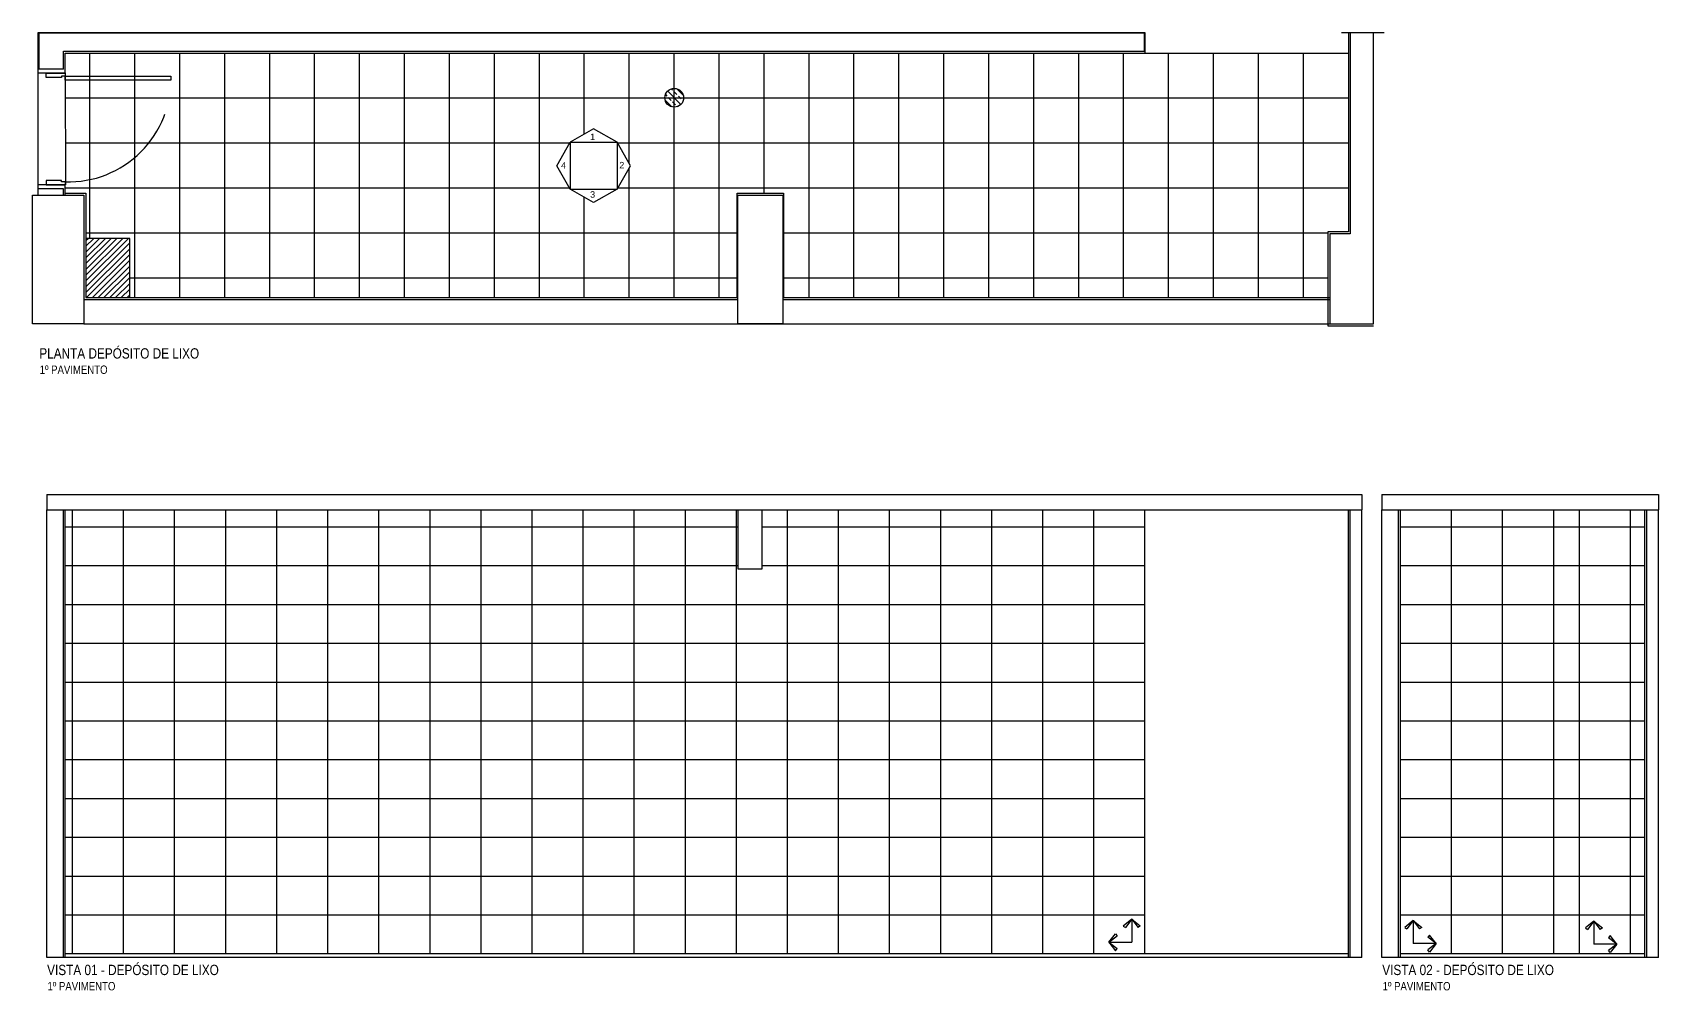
# Model space of a CAD drawing. Header units: metres. Extents: x 3 to 168, y -142 to 28.
# Drawn here: x 14.81 to 27.44, y -141.84 to -134.4 of the extents above; entities that cross this region are included whole.
import ezdxf

# ---------------------------------------------------------------- set-up
doc = ezdxf.new("R2010")
doc.units = ezdxf.units.M
doc.linetypes.add('DASHEDX2', pattern=[1.5, 1, -0.5])
for name, color, linetype in [('ARQ-ALV ACAB', 4, 'Continuous'), ('ARQ-ALV OSSO', 5, 'Continuous'), ('ARQ-AUX2', 2, 'Continuous'), ('ARQ-CAX @ 1', 1, 'Continuous'), ('ARQ-CERÂMICA', 7, 'Continuous'), ('ARQ-ENCH', 1, 'Continuous'), ('ARQ-PRJ', 7, 'DASHEDX2'), ('ARQ-SIM', 1, 'Continuous'), ('ARQ-TXT', 2, 'Continuous')]:
    doc.layers.add(name, color=color, linetype=linetype)
doc.styles.add('Adesa', font='ARIALN.TTF')
doc.styles.add('Arial', font='arial.ttf')

# ---------------------------------------------------------------- blocks, each defined once
blk = doc.blocks.new('*U583')
for points in [[(-0.845, -0.1), (-0.82, -0.1), (-0.82, -0.07), (-0.81, -0.07), (-0.81, 0.05), (-0.845, 0.05), (-0.845, -0.1)], [(0.025, -0.1), (0, -0.1), (0, -0.07), (-0.01, -0.07), (-0.01, 0.05), (0.025, 0.05), (0.025, -0.1)], [(0, -0.1), (0, -0.92), (-0.03, -0.92), (-0.03, -0.1)]]:
    blk.add_lwpolyline(points, close=True)
at = {"layer": 'ARQ-PRJ'}
blk.add_arc((-0.024, -0.124), 0.797, 178.2599, 271.7013, dxfattribs=at)
blk = doc.blocks.new('VISTA')
at = {"layer": 'ARQ-SIM'}
blk.add_lwpolyline([(-0.00525, -0.00909), (-0.00525, 0.00909), (0, 0)], close=True, dxfattribs=at)
at = {"layer": 'ARQ-SIM', "color": 5, "style": 'Adesa'}
blk.add_attdef('4', (-0.0019, -0.00135), '', height=0.0025, rotation=90, dxfattribs=at)
blk = doc.blocks.new('PL RALO')
at = {"layer": 'ARQ-AUX2'}
h = blk.add_hatch(dxfattribs=at)
h.set_pattern_fill('BRASS', color=8, scale=0.01, angle=315)
h.set_pattern_definition([(315, (-278.116365, 1040.018154), (0.0449012806, 0.0449012806), []), (315, (-278.093914, 1040.040605), (0.0449012806, 0.0449012806), [0.03175, -0.015875])])
edge = h.paths.add_edge_path()
edge.add_arc((0, 0), 0.0729, 270, 630)
blk.add_circle((0, 0), 0.0729, dxfattribs=at)
blk = doc.blocks.new('Seta para pag.piso')
for p, q in [((0, 0.1126), (-0.0418, 0.0796)), ((0, 0.1126), (-0.0312, 0.0715)), ((0, 0.1126), (0, 0)), ((0, 0.1126), (0.0418, 0.0795)), ((0, 0.1126), (0.0312, 0.0715)), ((-0.1126, 0), (-0.0795, 0.0418)), ((-0.1126, 0), (-0.0715, 0.0312)), ((-0.1126, 0), (0, 0)), ((-0.1126, 0), (-0.0796, -0.0418)), ((-0.1126, 0), (-0.0715, -0.0312)), ((-0.0795, 0.0418), (-0.0715, 0.0312)), ((-0.0418, 0.0796), (-0.0312, 0.0715)), ((0.0418, 0.0795), (0.0312, 0.0715)), ((-0.0796, -0.0418), (-0.0715, -0.0312))]:
    blk.add_line(p, q)
blk = doc.blocks.new('AREAS MOLHADAS')
at = {"layer": 'ARQ-CERÂMICA'}
h = blk.add_hatch(dxfattribs=at)
h.set_pattern_fill('NET', color=256, scale=0.11)
h.set_pattern_definition([(0, (25.03226, -134.5574), (0, 0.34925), []), (90, (25.03226, -134.5574), (-0.34925, 2e-17), [])])
h.paths.add_polyline_path([(20.2823, -135.6474), (20.6423, -135.6474), (20.6423, -136.4574), (24.8723, -136.4574), (24.8723, -135.9475), (25.0323, -135.9475), (25.0323, -134.5574), (23.452, -134.5574), (15.0622, -134.5574), (15.0622, -134.7125), (15.0623, -135.5825), (15.0623, -135.6474), (15.2222, -135.6474), (15.2222, -135.9974), (15.5622, -135.9974), (15.5622, -136.4568), (20.2823, -136.4574)])
h.paths.add_polyline_path([(18.8804, -135.4324), (18.9854, -135.2505), (19.1673, -135.1455), (19.3491, -135.2505), (19.4541, -135.4324), (19.3491, -135.6142), (19.1673, -135.7192), (18.9854, -135.6142)], flags=16)
h.paths.add_polyline_path([(19.1277, -135.246), (19.1916, -135.246), (19.1916, -135.1707), (19.1277, -135.1707)], flags=8)
h.paths.add_polyline_path([(18.9019, -135.4678), (18.9657, -135.4678), (18.9657, -135.3928), (18.9019, -135.3928)], flags=8)
h.paths.add_polyline_path([(19.3543, -135.4655), (19.4183, -135.4655), (19.4183, -135.3902), (19.3543, -135.3902)], flags=8)
h.paths.add_polyline_path([(19.1275, -135.6949), (19.1918, -135.6949), (19.1918, -135.6183), (19.1275, -135.6183)], flags=8)
h = blk.add_hatch(dxfattribs=at)
h.set_pattern_fill('LINE', color=256, scale=0.095)
h.set_pattern_definition([(0, (23.452, -141.55738), (0, 0.301625), [])])
h.paths.add_polyline_path([(23.452, -138.1074), (20.4773, -138.1074), (20.4773, -138.5674), (20.2873, -138.5674), (20.2873, -138.1074), (15.0622, -138.1074), (15.0622, -141.5574), (23.452, -141.5574)])
h = blk.add_hatch(dxfattribs=at)
h.set_pattern_fill('LINE', color=256, scale=0.125, angle=90)
h.set_pattern_definition([(90, (23.452, -141.55738), (-0.396875, 2e-17), [])])
h.paths.add_polyline_path([(23.452, -138.1074), (20.4773, -138.1074), (20.4773, -138.5674), (20.2873, -138.5674), (20.2873, -138.1074), (15.0622, -138.1074), (15.0622, -141.5574), (23.452, -141.5574)])
h = blk.add_hatch(dxfattribs=at)
h.set_pattern_fill('LINE', color=256, scale=0.095)
h.set_pattern_definition([(0, (25.43712, -141.55738), (0, 0.301625), [])])
h.paths.add_polyline_path([(25.4371, -141.5574), (26.8271, -141.5574), (26.8271, -138.1074), (25.4371, -138.1074)])
h.paths.add_polyline_path([(26.8271, -141.5574), (27.3371, -141.5574), (27.3371, -138.1074), (26.8271, -138.1074)])
h = blk.add_hatch(dxfattribs=at)
h.set_pattern_fill('LINE', color=256, scale=0.125, angle=90)
h.set_pattern_definition([(90, (25.43712, -141.55738), (-0.396875, 2e-17), [])])
h.paths.add_polyline_path([(26.8271, -138.1074), (25.4371, -138.1074), (25.4371, -141.5574), (26.8271, -141.5574)])
h = blk.add_hatch(dxfattribs=at)
h.set_pattern_fill('LINE', color=256, scale=0.125, angle=90)
h.set_pattern_definition([(90, (26.82712, -141.55738), (-0.396875, 2e-17), [])])
h.paths.add_polyline_path([(26.8271, -141.5574), (27.3371, -141.5574), (27.3371, -138.1074), (26.8271, -138.1074)])
at = {"layer": 'ARQ-ENCH'}
h = blk.add_hatch(dxfattribs=at)
h.set_pattern_fill('ANSI31', color=256, scale=0.01)
h.set_pattern_definition([(45, (20.447264, -133.662477), (-0.02245064, 0.02245064), [])])
h.paths.add_polyline_path([(15.5622, -135.9974), (15.2222, -135.9974), (15.2222, -136.4574), (15.5622, -136.4574)])
at = {"layer": 'ARQ-ALV ACAB'}
for p, q in [((15.0622, -141.5874, 0), (15.0622, -138.1074)), ((25.0323, -141.5874), (25.0323, -138.1074, 0)), ((25.4371, -141.5874, 0), (25.4371, -138.1074)), ((27.3371, -141.5874), (27.3371, -138.1074, 0)), ((25.0323, -141.5574), (15.0622, -141.5574, 0)), ((27.3371, -141.5574), (25.4371, -141.5574, 0))]:
    blk.add_line(p, q, dxfattribs=at)
at = {"layer": 'ARQ-ALV ACAB', "elevation": 0}
for points in [[(14.8522, -134.7125), (14.8522, -134.3974), (23.452, -134.3974)], [(23.452, -134.3974), (23.452, -134.5574)], [(15.0622, -134.7125), (15.0622, -134.5574), (23.452, -134.5574)], [(15.0622, -134.7125), (14.8522, -134.7125)], [(14.8522, -135.6624), (14.8522, -135.5825)], [(15.0622, -135.5825), (14.8522, -135.5825)], [(15.0622, -135.6624), (15.0622, -135.5825)], [(15.0622, -135.6474), (15.2222, -135.6474), (15.2222, -136.4568)], [(15.2222, -136.4568), (20.2873, -136.4574)], [(20.6423, -136.4574), (24.8872, -136.4574)]]:
    blk.add_lwpolyline(points, dxfattribs=at)
at = {"layer": 'ARQ-ALV ACAB'}
for points in [[(25.0323, -134.3974), (25.0323, -135.9475), (24.8723, -135.9475), (24.8723, -136.6775), (25.228, -136.6775)], [(20.2823, -136.4574), (20.2823, -135.6474), (20.6423, -135.6474), (20.6423, -136.4574)]]:
    blk.add_lwpolyline(points, dxfattribs=at)
at = {"layer": 'ARQ-ALV OSSO'}
for p, q in [((14.9173, -141.5874, 0), (14.9173, -138.1074)), ((15.0473, -141.5874, 0), (15.0473, -138.1074)), ((25.0473, -141.5874), (25.0473, -138.1074, 0)), ((25.1373, -141.5874), (25.1373, -138.1074, 0)), ((25.2922, -141.5874, 0), (25.2922, -138.1074)), ((25.4221, -141.5874, 0), (25.4221, -138.1074)), ((27.3521, -141.5874), (27.3521, -138.1074, 0)), ((27.4421, -141.5874), (27.4421, -138.1074, 0)), ((25.1373, -141.5874), (14.9173, -141.5874, 0)), ((27.4421, -141.5874), (25.2922, -141.5874, 0))]:
    blk.add_line(p, q, dxfattribs=at)
at = {"layer": 'ARQ-ALV OSSO', "elevation": 0}
for points in [[(15.0472, -134.6825), (15.0472, -134.5424), (23.447, -134.5424), (23.447, -134.4024), (14.8572, -134.4024), (14.8572, -134.6825)], [(15.0472, -134.6825), (14.8572, -134.6825)], [(15.0472, -135.6125), (14.8572, -135.6125)], [(15.0472, -135.6624), (15.0472, -135.6125)], [(15.2072, -136.4724), (20.2873, -136.4718)], [(15.2072, -136.4724), (20.2873, -136.4724)], [(20.6373, -136.4724), (24.8872, -136.4719)], [(20.6373, -136.4724), (24.8872, -136.4719)], [(15.2072, -136.6625), (24.8873, -136.6625)], [(15.2072, -136.6625), (24.8873, -136.6625)]]:
    blk.add_lwpolyline(points, dxfattribs=at)
at = {"layer": 'ARQ-AUX2'}
for p, q in [((14.9173, -137.9874), (25.1373, -137.9874, 0)), ((25.2922, -137.9874), (27.4421, -137.9874, 0)), ((14.9173, -138.1074), (25.1373, -138.1074, 0)), ((23.452, -141.5574), (23.452, -138.1074)), ((25.2922, -138.1074), (27.4421, -138.1074, 0)), ((26.8271, -141.5574), (26.8271, -138.1074))]:
    blk.add_line(p, q, dxfattribs=at)
for points in [[(25.0473, -134.3974), (25.0473, -135.9625), (24.8873, -135.9625), (24.8873, -136.6625), (25.228, -136.6625)], [(25.228, -136.6625), (25.228, -134.3974)], [(14.9173, -137.9874), (14.9173, -138.1074)], [(25.2922, -137.9874), (25.2922, -138.1074)], [(20.2873, -138.1074), (20.2873, -138.5674), (20.4773, -138.5674), (20.4773, -138.1074)]]:
    blk.add_lwpolyline(points, dxfattribs=at)
at = {"layer": 'ARQ-AUX2', "elevation": 0}
for points in [[(14.8522, -135.5825), (14.8522, -134.7125)], [(15.0622, -134.7109), (15.0623, -135.5825)], [(25.1373, -137.9874), (25.1373, -138.1074)], [(27.4421, -137.9874), (27.4421, -138.1074)]]:
    blk.add_lwpolyline(points, dxfattribs=at)
blk.add_lwpolyline([(14.8073, -135.6625), (15.2072, -135.6625), (15.2072, -136.6625), (14.8073, -136.6625)], close=True, dxfattribs=at)
at = {"layer": 'ARQ-AUX2'}
blk.add_lwpolyline([(20.2873, -135.6625), (20.6373, -135.6625), (20.6373, -136.6625), (20.2873, -136.6625)], close=True, dxfattribs=at)
at = {"layer": 'ARQ-CERÂMICA', "elevation": 0}
for points in [[(24.9783, -134.3974), (25.3105, -134.3974)], [(23.452, -134.5574), (25.0323, -134.5574)]]:
    blk.add_lwpolyline(points, dxfattribs=at)
at = {"layer": 'ARQ-ENCH', "elevation": 0}
blk.add_lwpolyline([(15.5622, -135.9974), (15.2222, -135.9974), (15.2222, -136.4574), (15.5622, -136.4574)], close=True, dxfattribs=at)
at = {"layer": 'ARQ-CAX @ 1', "rotation": 90.00471562294689}
blk.add_blockref('*U583', (14.9622, -134.7375, 0), dxfattribs=at)
at = {"layer": 'ARQ-CERÂMICA'}
blk.add_blockref('PL RALO', (19.7942, -134.9046), dxfattribs=at)
at = {"layer": 'ARQ-CERÂMICA', "yscale": 1.58230973583663, "zscale": 1.58230973583663}
for p, xscale, rotation in [((23.3491, -141.4682), -1.58230973583663, 90), ((25.5362, -141.4787), 1.58230973583663, 270), ((26.9399, -141.4824), 1.58230973583663, 270)]:
    blk.add_blockref('Seta para pag.piso', p, dxfattribs=dict(at, xscale=xscale, rotation=rotation))
at = {"layer": 'ARQ-SIM', "ltscale": 0.03}
ref = blk.add_blockref('VISTA', (19.1673, -135.1455), dxfattribs=dict(at, xscale=-20.00000000011565, yscale=20.00000000011565, zscale=20.00000000011565, rotation=270))
ref.add_attrib('4', '1', (19.1402, -135.2335), dxfattribs={"color": 3, "height": 0.05, "style": 'Arial'})
ref = blk.add_blockref('VISTA', (18.8804, -135.4324), dxfattribs=dict(at, xscale=20.00000000011565, yscale=20.00000000011565, zscale=20.00000000011565, rotation=180))
ref.add_attrib('4', '4', (18.9144, -135.4553), dxfattribs={"color": 3, "height": 0.05, "style": 'Arial'})
ref = blk.add_blockref('VISTA', (19.4541, -135.4324), dxfattribs=dict(at, xscale=-20.00000000011565, yscale=20.00000000011565, zscale=20.00000000011565, rotation=180))
ref.add_attrib('4', '2', (19.3669, -135.453), dxfattribs={"color": 3, "height": 0.05, "style": 'Arial'})
ref = blk.add_blockref('VISTA', (19.1673, -135.7192), dxfattribs=dict(at, xscale=20.00000000011565, yscale=20.00000000011565, zscale=20.00000000011565, rotation=270))
ref.add_attrib('4', '3', (19.1402, -135.6812), dxfattribs={"color": 3, "height": 0.05, "style": 'Arial'})
at = {"layer": 'ARQ-TXT', "ltscale": 0.5, "style": 'Adesa'}
for s, p in [('PLANTA DEPÓSITO DE LIXO', (14.8599, -136.9317, 0)), ('VISTA 01 - DEPÓSITO DE LIXO', (14.9207, -141.7237, 0)), ('VISTA 02 - DEPÓSITO DE LIXO', (25.2956, -141.7237, 0))]:
    blk.add_text(s, height=0.08, dxfattribs=at).set_placement(p)
at = {"layer": 'ARQ-TXT', "style": 'Adesa'}
for p in [(14.8627, -137.0507, 217.9394), (14.9235, -141.8426, 217.9394), (25.2983, -141.8426, 217.9394)]:
    blk.add_text('1º PAVIMENTO', height=0.065, dxfattribs=at).set_placement(p)

msp = doc.modelspace()

# ---------------------------------------------------------------- block references
msp.add_blockref('AREAS MOLHADAS', (0, 0))

doc.saveas('drawing.dxf')
